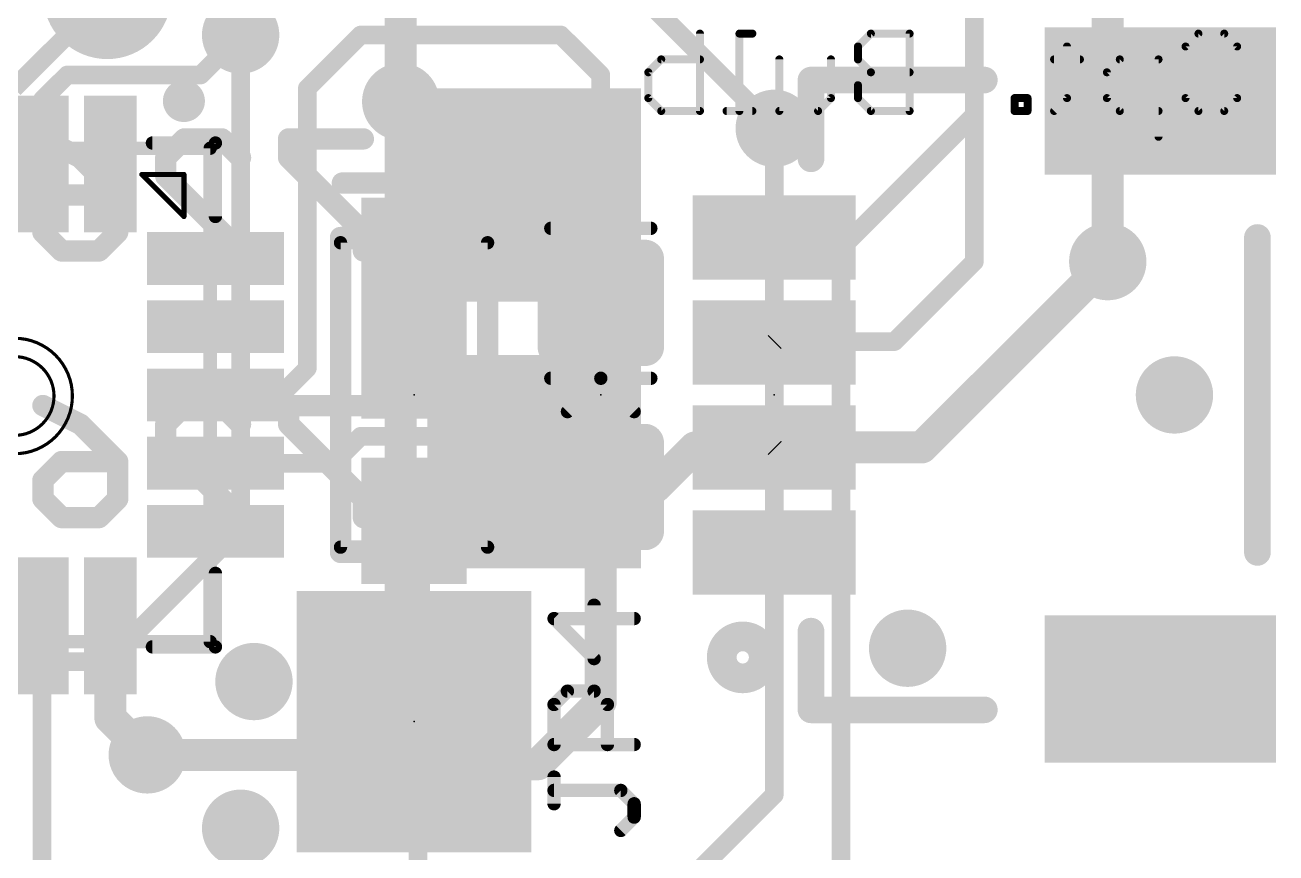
# Model space of a CAD drawing. Extents: x -34 to 73, y -25 to 40.
# Drawn here: x 13.19 to 25.1, y 8.34 to 16.22 of the extents above; entities that cross this region are included whole.
import ezdxf

# ---------------------------------------------------------------- set-up
doc = ezdxf.new("R2010")
doc.units = 0
for name, color, linetype in [('1', 12, 'CONTINUOUS'), ('16', 132, 'CONTINUOUS'), ('17', 110, 'CONTINUOUS'), ('18', 110, 'CONTINUOUS'), ('21', 41, 'CONTINUOUS'), ('22', 40, 'CONTINUOUS'), ('23', 53, 'CONTINUOUS'), ('29', 253, 'CONTINUOUS'), ('30', 253, 'CONTINUOUS'), ('31', 253, 'CONTINUOUS'), ('51', 53, 'CONTINUOUS')]:
    doc.layers.add(name, color=color, linetype=linetype)

# ---------------------------------------------------------------- blocks, each defined once
blk = doc.blocks.new('RECT')
blk.add_solid([(-0.5, -0.5), (0.5, -0.5), (-0.5, 0.5), (0.5, 0.5)])
blk = doc.blocks.new('RECT160000X160000R30')
at = {"const_width": 0.15}
blk.add_lwpolyline([(0.425, -0.35), (0.425, 0.35, 0.4142), (0.35, 0.425), (-0.35, 0.425, 0.4142), (-0.425, 0.35), (-0.425, -0.35, 0.4142), (-0.35, -0.425), (0.35, -0.425, 0.4142)], format="xyb", close=True, dxfattribs=at)
blk.add_solid([(-0.3754, -0.3754), (0.3754, -0.3754), (-0.3754, 0.3754), (0.3754, 0.3754)])
blk = doc.blocks.new('RECT192512X192512R30')
at = {"const_width": 0.1805}
blk.add_lwpolyline([(0.5114, -0.4211), (0.5114, 0.4211, 0.4142), (0.4211, 0.5114), (-0.4211, 0.5114, 0.4142), (-0.5114, 0.4211), (-0.5114, -0.4211, 0.4142), (-0.4211, -0.5114), (0.4211, -0.5114, 0.4142)], format="xyb", close=True, dxfattribs=at)
blk.add_solid([(-0.4465, -0.4465), (0.4465, -0.4465), (-0.4465, 0.4465), (0.4465, 0.4465)])
blk = doc.blocks.new('ROUNDP')
at = {"const_width": 0.5}
blk.add_lwpolyline([(0, -0.25, 1), (0, 0.25, 1), (0, -0.25)], format="xyb", dxfattribs=at)
blk = doc.blocks.new('ROUNDV')
at = {"const_width": 0.5}
blk.add_lwpolyline([(0, -0.25, 1), (0, 0.25, 1), (0, -0.25)], format="xyb", dxfattribs=at)

msp = doc.modelspace()

# ---------------------------------------------------------------- linework, layer by layer
at = {"layer": '1'}
for points, const_width in [([(22.225, 13.97), (22.225, 18.415)], 0.1778), ([(15.621, 16.51), (15.24, 16.129)], 0.1778), ([(20.32, 15.24), (19.05, 16.51)], 0.1778), ([(14.859, 15.748), (15.24, 16.129)], 0.1778), ([(15.875, 15.621), (16.383, 16.129)], 0.1778), ([(16.383, 16.129), (18.288, 16.129)], 0.1778), ([(18.288, 16.129), (18.669, 15.748)], 0.1778), ([(13.35, 15.509), (13.589, 15.748)], 0.1778), ([(13.589, 15.748), (14.859, 15.748)], 0.1778), ([(18.669, 15.748), (18.669, 13.577)], 0.1778), ([(15.875, 12.954), (15.875, 15.621)], 0.1778), ([(16.891, 15.367), (16.764, 15.494)], 0.3048), ([(13.35, 14.9), (13.35, 15.509)], 0.1778), ([(16.891, 13.527), (16.891, 15.367)], 0.3048), ([(20.32, 14.2), (20.32, 15.24)], 0.1778), ([(21.463, 13.208), (22.225, 13.97)], 0.1778), ([(21.725, 12.2), (23.495, 13.97)], 0.3048), ([(20.328, 13.208), (20.32, 13.2)], 0.1778), ([(20.328, 13.208), (21.463, 13.208)], 0.1778), ([(15.621, 12.7), (15.875, 12.954)], 0.1778), ([(15, 12.7), (15.621, 12.7)], 0.1778), ([(16.1267, 12.05), (16.383, 12.3063)], 0.1778), ([(16.383, 12.3063), (17.399, 12.3063)], 0.1778), ([(17.8823, 11.823), (17.399, 12.3063)], 0.1778), ([(19.189, 11.823), (19.566, 12.2)], 0.3048), ([(20.32, 12.2), (19.566, 12.2)], 0.3048), ([(20.32, 12.2), (21.725, 12.2)], 0.3048), ([(20.328, 12.192), (20.32, 12.2)], 0.1778), ([(15, 12.05), (16.1267, 12.05)], 0.1778), ([(18.669, 11.823), (17.8823, 11.823)], 0.1778), ([(18.669, 11.823), (19.189, 11.823)], 0.3048), ([(18.669, 9.779), (18.669, 11.823)], 0.3048), ([(16.891, 9.9949), (16.891, 11.5)], 0.3048), ([(14, 10.5), (14, 9.622)], 0.3048), ([(13.35, 10.5), (13.35, 8.24)], 0.1778), ([(18.0721, 9.1821), (18.669, 9.779)], 0.3048), ([(14, 9.622), (14.351, 9.271)], 0.3048), ([(18.0721, 9.1821), (16.891, 9.1821)], 0.3048), ([(16.93, 9.1431), (16.891, 9.1821)], 0.1778), ([(16.93, 7.62), (16.93, 9.1431)], 0.1778)]:
    msp.add_lwpolyline(points, dxfattribs=dict(at, const_width=const_width))
for points, const_width in [([(15.2086, 16.1604, 1), (15.2714, 16.0976)], 0.0889), ([(15.2714, 16.0976, 1), (15.2086, 16.1604)], 0.0889), ([(16.383, 16.1735, 1), (16.383, 16.0846)], 0.0889), ([(16.4144, 16.0976, 1), (16.3516, 16.1604)], 0.0889), ([(18.3194, 16.1604, 1), (18.2566, 16.0976)], 0.0889), ([(18.288, 16.0846, 1), (18.288, 16.1735)], 0.0889), ([(13.589, 15.7925, 1), (13.589, 15.7036)], 0.0889), ([(13.6204, 15.7166, 1), (13.5576, 15.7794)], 0.0889), ([(14.8276, 15.7794, 1), (14.8904, 15.7166)], 0.0889), ([(14.859, 15.7036, 1), (14.859, 15.7925)], 0.0889), ([(18.7135, 15.748, 1), (18.6245, 15.748)], 0.0889), ([(18.6376, 15.7166, 1), (18.7004, 15.7794)], 0.0889), ([(15.8436, 15.6524, 1), (15.9064, 15.5896)], 0.0889), ([(15.9194, 15.621, 1), (15.8306, 15.621)], 0.0889), ([(16.8179, 15.5479, 1), (16.7101, 15.4401)], 0.1524), ([(13.3945, 15.509, 1), (13.3056, 15.509)], 0.0889), ([(13.3186, 15.5404, 1), (13.3814, 15.4776)], 0.0889), ([(16.9672, 15.367, 1), (16.8148, 15.367)], 0.1524), ([(16.8371, 15.3131, 1), (16.9449, 15.4209)], 0.1524), ([(20.3645, 15.24, 1), (20.2755, 15.24)], 0.0889), ([(20.2886, 15.2086, 1), (20.3514, 15.2714)], 0.0889), ([(13.3056, 14.9, 1), (13.3945, 14.9)], 0.0889), ([(20.2755, 14.2, 1), (20.3645, 14.2)], 0.0889), ([(22.2564, 13.9386, 1), (22.1936, 14.0014)], 0.0889), ([(23.5489, 13.9161, 1), (23.4411, 14.0239)], 0.1524), ([(22.1806, 13.97, 1), (22.2695, 13.97)], 0.0889), ([(16.8148, 13.527, 1), (16.9672, 13.527)], 0.1524), ([(18.6245, 13.577, 1), (18.7135, 13.577)], 0.0889), ([(20.2886, 13.2314, 1), (20.3514, 13.1686)], 0.0889), ([(20.328, 13.2524, 1), (20.328, 13.1636)], 0.0889), ([(20.3594, 13.1766, 1), (20.2966, 13.2394)], 0.0889), ([(21.4316, 13.2394, 1), (21.4944, 13.1766)], 0.0889), ([(21.463, 13.1636, 1), (21.463, 13.2524)], 0.0889), ([(15.8306, 12.954, 1), (15.9194, 12.954)], 0.0889), ([(15.9064, 12.9226, 1), (15.8436, 12.9854)], 0.0889), ([(15, 12.7445, 1), (15, 12.6556)], 0.0889), ([(15.5896, 12.7314, 1), (15.6524, 12.6686)], 0.0889), ([(15.621, 12.6556, 1), (15.621, 12.7445)], 0.0889), ([(16.383, 12.3507, 1), (16.383, 12.2619)], 0.0889), ([(16.4144, 12.2749, 1), (16.3516, 12.3377)], 0.0889), ([(17.4304, 12.3377, 1), (17.3676, 12.2749)], 0.0889), ([(17.399, 12.2619, 1), (17.399, 12.3507)], 0.0889), ([(19.566, 12.2762, 1), (19.566, 12.1238)], 0.1524), ([(19.6199, 12.1461, 1), (19.5121, 12.2539)], 0.1524), ([(20.32, 12.2762, 1), (20.32, 12.1238)], 0.1524), ([(20.3514, 12.2314, 1), (20.2886, 12.1686)], 0.0889), ([(20.32, 12.1238, 1), (20.32, 12.2762)], 0.1524), ([(20.2966, 12.1606, 1), (20.3594, 12.2234)], 0.0889), ([(21.6711, 12.2539, 1), (21.7789, 12.1461)], 0.1524), ([(21.725, 12.1238, 1), (21.725, 12.2762)], 0.1524), ([(15, 12.0945, 1), (15, 12.0056)], 0.0889), ([(16.0953, 12.0814, 1), (16.1581, 12.0186)], 0.0889), ([(16.1267, 12.0056, 1), (16.1267, 12.0945)], 0.0889), ([(17.8823, 11.8674, 1), (17.8823, 11.7786)], 0.0889), ([(18.669, 11.8992, 1), (18.669, 11.7468)], 0.1524), ([(18.7452, 11.823, 1), (18.5928, 11.823)], 0.1524), ([(18.669, 11.7786, 1), (18.669, 11.8674)], 0.0889), ([(19.1351, 11.8769, 1), (19.2429, 11.7691)], 0.1524), ([(19.189, 11.7468, 1), (19.189, 11.8992)], 0.1524), ([(17.8509, 11.7916, 1), (17.9137, 11.8544)], 0.0889), ([(16.9672, 11.5, 1), (16.8148, 11.5)], 0.1524), ([(14.0762, 10.5, 1), (13.9238, 10.5)], 0.1524), ([(13.3945, 10.5, 1), (13.3056, 10.5)], 0.0889), ([(16.8148, 9.9949, 1), (16.9672, 9.9949)], 0.1524), ([(18.7229, 9.7251, 1), (18.6151, 9.8329)], 0.1524), ([(14.0539, 9.6759, 1), (13.9461, 9.5681)], 0.1524), ([(18.5928, 9.779, 1), (18.7452, 9.779)], 0.1524), ([(13.9238, 9.622, 1), (14.0762, 9.622)], 0.1524), ([(14.2971, 9.2171, 1), (14.4049, 9.3249)], 0.1524), ([(16.891, 9.2583, 1), (16.891, 9.1059)], 0.1524), ([(18.0182, 9.236, 1), (18.126, 9.1282)], 0.1524), ([(18.0721, 9.1059, 1), (18.0721, 9.2583)], 0.1524), ([(16.9224, 9.2135, 1), (16.8596, 9.1507)], 0.0889), ([(16.9745, 9.1431, 1), (16.8855, 9.1431)], 0.0889), ([(16.8986, 9.1117, 1), (16.9614, 9.1745)], 0.0889)]:
    msp.add_lwpolyline(points, format="xyb", dxfattribs=dict(at, const_width=const_width))
at = {"layer": '16'}
for points, const_width in [([(22.225, 15.367), (22.225, 18.415)], 0.1778), ([(23.495, 13.97), (23.495, 17.399)], 0.3048), ([(13.97, 16.51), (13.081, 15.621)], 0.1778), ([(16.764, 15.494), (16.764, 16.51)], 0.3048), ([(15.24, 16.129), (15.24, 11.43)], 0.1778), ([(16.764, 15.494), (16.764, 9.779)], 0.3048), ([(20.955, 14.097), (22.225, 15.367)], 0.1778), ([(20.32, 8.89), (20.32, 15.24)], 0.1778), ([(20.955, 5.969), (20.955, 14.097)], 0.1778), ([(15.24, 11.43), (13.97, 10.16)], 0.1778), ([(13.97, 10.16), (10.16, 10.16)], 0.1778), ([(16.764, 9.779), (16.256, 9.271)], 0.3048), ([(14.351, 9.271), (16.256, 9.271)], 0.3048), ([(19.05, 7.62), (20.32, 8.89)], 0.1778)]:
    msp.add_lwpolyline(points, dxfattribs=dict(at, const_width=const_width))
for points, const_width in [([(15.2844, 16.129, 1), (15.1956, 16.129)], 0.0889), ([(16.8402, 15.494, 1), (16.6878, 15.494)], 0.1524), ([(16.6878, 15.494, 1), (16.8402, 15.494)], 0.1524), ([(22.1806, 15.367, 1), (22.2695, 15.367)], 0.0889), ([(22.2564, 15.3356, 1), (22.1936, 15.3984)], 0.0889), ([(20.3645, 15.24, 1), (20.2755, 15.24)], 0.0889), ([(20.9995, 14.097, 1), (20.9106, 14.097)], 0.0889), ([(20.9236, 14.1284, 1), (20.9864, 14.0656)], 0.0889), ([(23.4188, 13.97, 1), (23.5712, 13.97)], 0.1524), ([(15.1956, 11.43, 1), (15.2844, 11.43)], 0.0889), ([(15.2714, 11.3986, 1), (15.2086, 11.4614)], 0.0889), ([(13.97, 10.1156, 1), (13.97, 10.2044)], 0.0889), ([(13.9386, 10.1914, 1), (14.0014, 10.1286)], 0.0889), ([(16.8179, 9.7251, 1), (16.7101, 9.8329)], 0.1524), ([(16.6878, 9.779, 1), (16.8402, 9.779)], 0.1524), ([(14.351, 9.3472, 1), (14.351, 9.1948)], 0.1524), ([(16.256, 9.1948, 1), (16.256, 9.3472)], 0.1524), ([(16.2021, 9.3249, 1), (16.3099, 9.2171)], 0.1524), ([(20.2755, 8.89, 1), (20.3645, 8.89)], 0.0889), ([(20.3514, 8.8586, 1), (20.2886, 8.9214)], 0.0889)]:
    msp.add_lwpolyline(points, format="xyb", dxfattribs=dict(at, const_width=const_width))
at = {"layer": '21'}
for points, const_width in [([(20.67, 14.95), (20.67, 15.7)], 0.254), ([(20.67, 15.7), (22.32, 15.7)], 0.254), ([(14.4, 15.1), (15, 15.1)], 0.127), ([(15, 15.1), (15, 14.4)], 0.127), ([(16.2085, 14.719), (17.5735, 14.719)], 0.2032), ([(16.191, 11.2), (16.191, 14.2)], 0.2032), ([(16.191, 14.2), (16.391, 14.2)], 0.2032), ([(17.391, 14.2), (17.591, 14.2)], 0.2032), ([(17.591, 14.2), (17.591, 11.2)], 0.2032), ([(18.1928, 14.2875), (19.1453, 14.2875)], 0.127), ([(24.92, 11.2), (24.92, 14.2)], 0.254), ([(16.191, 11.2), (16.391, 11.2)], 0.2032), ([(17.591, 11.2), (17.391, 11.2)], 0.2032), ([(15, 11), (15, 10.3)], 0.127), ([(18.6052, 10.1883), (18.6052, 10.6967)], 0.127), ([(18.9865, 10.5696), (18.2239, 10.5696)], 0.127), ([(18.2239, 10.5696), (18.6052, 10.1883)], 0.127), ([(20.67, 9.7), (20.67, 10.45)], 0.254), ([(14.4, 10.3), (15, 10.3)], 0.127), ([(18.2239, 9.751), (18.351, 9.8781)], 0.127), ([(18.351, 9.8781), (18.6052, 9.8781)], 0.127), ([(18.6052, 9.8781), (18.7323, 9.751)], 0.127), ([(18.2239, 9.3697), (18.2239, 9.751)], 0.127), ([(18.7323, 9.751), (18.7323, 9.3697)], 0.127), ([(22.32, 9.7), (20.67, 9.7)], 0.254), ([(18.9865, 9.3697), (18.2239, 9.3697)], 0.127), ([(18.2239, 8.8053), (18.2239, 9.0596)], 0.127), ([(18.8594, 8.9325), (18.2239, 8.9325)], 0.127), ([(18.9865, 8.8053), (18.8594, 8.9325)], 0.127), ([(18.9865, 8.6782), (18.9865, 8.8053)], 0.127), ([(18.8594, 8.5511), (18.9865, 8.6782)], 0.127)]:
    msp.add_lwpolyline(points, dxfattribs=dict(at, const_width=const_width))
for points, const_width in [([(20.7335, 15.7, 1), (20.6065, 15.7)], 0.127), ([(20.67, 15.7635, 1), (20.67, 15.6365)], 0.127), ([(22.32, 15.6365, 1), (22.32, 15.7635)], 0.127), ([(14.7, 15.4, 1), (14.7, 15.6, 1), (14.7, 15.4)], 0.2), ([(14.4, 15.1318, 1), (14.4, 15.0683)], 0.0635), ([(15.0318, 15.1, 1), (14.9682, 15.1)], 0.0635), ([(15, 15.0683, 1), (15, 15.1318)], 0.0635), ([(20.6065, 14.95, 1), (20.7335, 14.95)], 0.127), ([(16.2085, 14.7698, 1), (16.2085, 14.6682)], 0.1016), ([(17.5735, 14.6682, 1), (17.5735, 14.7698)], 0.1016), ([(14.9682, 14.4, 1), (15.0318, 14.4)], 0.0635), ([(16.2418, 14.2, 1), (16.1402, 14.2)], 0.1016), ([(16.191, 14.2508, 1), (16.191, 14.1492)], 0.1016), ([(16.391, 14.1492, 1), (16.391, 14.2508)], 0.1016), ([(17.391, 14.2508, 1), (17.391, 14.1492)], 0.1016), ([(17.6418, 14.2, 1), (17.5402, 14.2)], 0.1016), ([(17.591, 14.1492, 1), (17.591, 14.2508)], 0.1016), ([(18.1928, 14.3193, 1), (18.1928, 14.2558)], 0.0635), ([(19.1453, 14.2558, 1), (19.1453, 14.3193)], 0.0635), ([(24.9835, 14.2, 1), (24.8565, 14.2)], 0.127), ([(16.191, 11.2508, 1), (16.191, 11.1492)], 0.1016), ([(16.1402, 11.2, 1), (16.2418, 11.2)], 0.1016), ([(16.391, 11.1492, 1), (16.391, 11.2508)], 0.1016), ([(17.391, 11.2508, 1), (17.391, 11.1492)], 0.1016), ([(17.5402, 11.2, 1), (17.6418, 11.2)], 0.1016), ([(17.591, 11.1492, 1), (17.591, 11.2508)], 0.1016), ([(24.8565, 11.2, 1), (24.9835, 11.2)], 0.127), ([(15.0318, 11, 1), (14.9682, 11)], 0.0635), ([(18.6369, 10.6967, 1), (18.5734, 10.6967)], 0.0635), ([(18.2239, 10.6014, 1), (18.2239, 10.5379)], 0.0635), ([(18.2463, 10.5921, 1), (18.2014, 10.5472)], 0.0635), ([(18.9865, 10.5379, 1), (18.9865, 10.6014)], 0.0635), ([(20.02, 10.0586, 1), (20.02, 10.3414, 1), (20.02, 10.0586)], 0.4), ([(20.7335, 10.45, 1), (20.6065, 10.45)], 0.127), ([(14.4, 10.3318, 1), (14.4, 10.2683)], 0.0635), ([(15, 10.2683, 1), (15, 10.3318)], 0.0635), ([(14.9682, 10.3, 1), (15.0318, 10.3)], 0.0635), ([(18.5827, 10.1658, 1), (18.6276, 10.2107)], 0.0635), ([(18.5734, 10.1883, 1), (18.6369, 10.1883)], 0.0635), ([(18.351, 9.9099, 1), (18.351, 9.8464)], 0.0635), ([(18.3734, 9.8557, 1), (18.3285, 9.9006)], 0.0635), ([(18.6276, 9.9006, 1), (18.5827, 9.8557)], 0.0635), ([(18.6052, 9.8464, 1), (18.6052, 9.9099)], 0.0635), ([(18.2556, 9.751, 1), (18.1921, 9.751)], 0.0635), ([(18.2014, 9.7735, 1), (18.2463, 9.7286)], 0.0635), ([(18.764, 9.751, 1), (18.7005, 9.751)], 0.0635), ([(18.7098, 9.7286, 1), (18.7547, 9.7735)], 0.0635), ([(20.67, 9.7635, 1), (20.67, 9.6365)], 0.127), ([(22.32, 9.6365, 1), (22.32, 9.7635)], 0.127), ([(20.6065, 9.7, 1), (20.7335, 9.7)], 0.127), ([(18.2239, 9.4015, 1), (18.2239, 9.338)], 0.0635), ([(18.9865, 9.338, 1), (18.9865, 9.4015)], 0.0635), ([(18.1921, 9.3697, 1), (18.2556, 9.3697)], 0.0635), ([(18.7005, 9.3697, 1), (18.764, 9.3697)], 0.0635), ([(18.2556, 9.0596, 1), (18.1921, 9.0596)], 0.0635), ([(18.2239, 8.9642, 1), (18.2239, 8.9007)], 0.0635), ([(18.8818, 8.9549, 1), (18.8369, 8.91)], 0.0635), ([(18.8594, 8.9007, 1), (18.8594, 8.9642)], 0.0635), ([(18.1921, 8.8053, 1), (18.2556, 8.8053)], 0.0635), ([(19.0182, 8.8053, 1), (18.9548, 8.8053)], 0.0635), ([(18.964, 8.7829, 1), (19.009, 8.8278)], 0.0635), ([(18.9548, 8.6782, 1), (19.0182, 8.6782)], 0.0635), ([(19.009, 8.6558, 1), (18.964, 8.7007)], 0.0635), ([(18.8369, 8.5736, 1), (18.8818, 8.5287)], 0.0635)]:
    msp.add_lwpolyline(points, format="xyb", dxfattribs=dict(at, const_width=const_width))
at = {"layer": '22'}
for points, const_width in [([(19.6127, 16.1423), (19.6127, 15.4051)], 0.0762), ([(20.1117, 16.1423), (19.9888, 16.1423)], 0.0762), ([(19.9888, 16.1423), (19.9888, 15.4051)], 0.0762), ([(21.2399, 16.1423), (21.117, 16.0195)], 0.0762), ([(21.6085, 16.1423), (21.2399, 16.1423)], 0.0762), ([(21.6085, 15.4051), (21.6085, 16.1423)], 0.0762), ([(24.2354, 16.0195), (24.3583, 16.1423)], 0.0762), ([(24.3583, 16.1423), (24.604, 16.1423)], 0.0762), ([(24.604, 16.1423), (24.7269, 16.0195)], 0.0762), ([(21.117, 16.0195), (21.117, 15.8966)], 0.0762), ([(23.1072, 16.0195), (23.1072, 15.528)], 0.0762), ([(24.2354, 15.528), (24.2354, 16.0195)], 0.0762), ([(24.7269, 16.0195), (24.7269, 15.528)], 0.0762), ([(19.1212, 15.7737), (19.2441, 15.8966)], 0.0762), ([(19.2441, 15.8966), (19.6127, 15.8966)], 0.0762), ([(20.3686, 15.4051), (20.3686, 15.8966)], 0.0762), ([(20.8601, 15.8966), (20.8601, 15.528)], 0.0762), ([(21.117, 15.8966), (21.2399, 15.7737)], 0.0762), ([(23.2301, 15.8966), (22.9843, 15.8966)], 0.0762), ([(23.6099, 15.8966), (23.487, 15.7737)], 0.0762), ([(23.9785, 15.8966), (23.6099, 15.8966)], 0.0762), ([(23.9785, 15.1594), (23.9785, 15.8966)], 0.0762), ([(19.1212, 15.528), (19.1212, 15.7737)], 0.0762), ([(21.2399, 15.7737), (21.117, 15.6508)], 0.0762), ([(21.6085, 15.7737), (21.2399, 15.7737)], 0.0762), ([(23.487, 15.7737), (23.487, 15.528)], 0.0762), ([(21.117, 15.6508), (21.117, 15.528)], 0.0762), ([(19.2441, 15.4051), (19.1212, 15.528)], 0.0762), ([(20.8601, 15.528), (20.7372, 15.4051)], 0.0762), ([(21.117, 15.528), (21.2399, 15.4051)], 0.0762), ([(22.7311, 15.528), (22.6083, 15.528)], 0.0762), ([(22.6083, 15.528), (22.6083, 15.4051)], 0.0762), ([(22.7311, 15.4051), (22.7311, 15.528)], 0.0762), ([(23.1072, 15.528), (22.9843, 15.4051)], 0.0762), ([(23.487, 15.528), (23.6099, 15.4051)], 0.0762), ([(24.3583, 15.4051), (24.2354, 15.528)], 0.0762), ([(24.7269, 15.528), (24.604, 15.4051)], 0.0762), ([(19.6127, 15.4051), (19.2441, 15.4051)], 0.0762), ([(20.1117, 15.4051), (19.8659, 15.4051)], 0.0762), ([(20.7372, 15.4051), (20.3686, 15.4051)], 0.0762), ([(21.2399, 15.4051), (21.6085, 15.4051)], 0.0762), ([(22.6083, 15.4051), (22.7311, 15.4051)], 0.0762), ([(23.6099, 15.4051), (23.9785, 15.4051)], 0.0762), ([(24.604, 15.4051), (24.3583, 15.4051)], 0.0762), ([(13.3578, 15.1393), (13.7137, 14.9614)], 0.2032), ([(14.5272, 14.9614), (14.7051, 15.1393)], 0.2032), ([(14.7051, 15.1393), (15.0611, 15.1393)], 0.2032), ([(15.0611, 15.1393), (15.239, 14.9614)], 0.2032), ([(16.4084, 15.1393), (15.6966, 15.1393)], 0.2032), ([(15.6966, 15.1393), (15.6966, 14.9614)], 0.2032), ([(13.7137, 14.9614), (14.0696, 14.6055)], 0.2032), ([(14.5272, 14.7834), (14.5272, 14.9614)], 0.2032), ([(15.6966, 14.9614), (16.4084, 14.2496)], 0.2032), ([(15.239, 14.0716), (14.5272, 14.7834)], 0.2032), ([(13.3578, 14.4275), (13.5358, 14.6055)], 0.2032), ([(13.5358, 14.6055), (14.0696, 14.6055)], 0.2032), ([(14.0696, 14.6055), (14.0696, 14.2496)], 0.2032), ([(13.3578, 14.2496), (13.3578, 14.4275)], 0.2032), ([(13.5358, 14.0716), (13.3578, 14.2496)], 0.2032), ([(14.0696, 14.2496), (13.8917, 14.0716)], 0.2032), ([(16.4084, 14.2496), (16.4084, 14.0716)], 0.2032), ([(13.8917, 14.0716), (13.5358, 14.0716)], 0.2032), ([(14.5272, 14.0716), (15.239, 14.0716)], 0.2032), ([(13.3578, 12.5993), (13.7137, 12.4214)], 0.2032), ([(14.5272, 12.4214), (14.7051, 12.5993)], 0.2032), ([(14.7051, 12.5993), (15.0611, 12.5993)], 0.2032), ([(15.0611, 12.5993), (15.239, 12.4214)], 0.2032), ([(16.4084, 12.5993), (15.6966, 12.5993)], 0.2032), ([(15.6966, 12.5993), (15.6966, 12.4214)], 0.2032), ([(13.7137, 12.4214), (14.0696, 12.0655)], 0.2032), ([(14.5272, 12.2434), (14.5272, 12.4214)], 0.2032), ([(15.6966, 12.4214), (16.4084, 11.7096)], 0.2032), ([(15.239, 11.5316), (14.5272, 12.2434)], 0.2032), ([(13.3578, 11.8875), (13.5358, 12.0655)], 0.2032), ([(13.5358, 12.0655), (14.0696, 12.0655)], 0.2032), ([(14.0696, 12.0655), (14.0696, 11.7096)], 0.2032), ([(13.3578, 11.7096), (13.3578, 11.8875)], 0.2032), ([(13.5358, 11.5316), (13.3578, 11.7096)], 0.2032), ([(14.0696, 11.7096), (13.8917, 11.5316)], 0.2032), ([(16.4084, 11.7096), (16.4084, 11.5316)], 0.2032), ([(13.8917, 11.5316), (13.5358, 11.5316)], 0.2032), ([(14.5272, 11.5316), (15.239, 11.5316)], 0.2032)]:
    msp.add_lwpolyline(points, dxfattribs=dict(at, const_width=const_width))
for points, const_width in [([(19.6318, 16.1423, 1), (19.5937, 16.1423)], 0.0381), ([(19.9888, 16.1614, 1), (19.9888, 16.1233)], 0.0381), ([(20.0079, 16.1423, 1), (19.9698, 16.1423)], 0.0381), ([(20.1117, 16.1233, 1), (20.1117, 16.1614)], 0.0381), ([(21.2399, 16.1614, 1), (21.2399, 16.1233)], 0.0381), ([(21.2534, 16.1289, 1), (21.2264, 16.1558)], 0.0381), ([(21.6276, 16.1423, 1), (21.5895, 16.1423)], 0.0381), ([(21.6085, 16.1233, 1), (21.6085, 16.1614)], 0.0381), ([(24.3583, 16.1614, 1), (24.3583, 16.1233)], 0.0381), ([(24.3718, 16.1289, 1), (24.3448, 16.1558)], 0.0381), ([(24.6175, 16.1558, 1), (24.5906, 16.1289)], 0.0381), ([(24.604, 16.1233, 1), (24.604, 16.1614)], 0.0381), ([(21.1361, 16.0195, 1), (21.098, 16.0195)], 0.0381), ([(21.1035, 16.0329, 1), (21.1305, 16.006)], 0.0381), ([(23.1263, 16.0195, 1), (23.0882, 16.0195)], 0.0381), ([(24.2219, 16.0329, 1), (24.2489, 16.006)], 0.0381), ([(24.2545, 16.0195, 1), (24.2164, 16.0195)], 0.0381), ([(24.746, 16.0195, 1), (24.7079, 16.0195)], 0.0381), ([(24.7134, 16.006, 1), (24.7404, 16.0329)], 0.0381), ([(19.2441, 15.9156, 1), (19.2441, 15.8775)], 0.0381), ([(19.2576, 15.8831, 1), (19.2306, 15.9101)], 0.0381), ([(19.6127, 15.8775, 1), (19.6127, 15.9156)], 0.0381), ([(20.3877, 15.8966, 1), (20.3496, 15.8966)], 0.0381), ([(20.8791, 15.8966, 1), (20.841, 15.8966)], 0.0381), ([(21.1305, 15.9101, 1), (21.1035, 15.8831)], 0.0381), ([(21.098, 15.8966, 1), (21.1361, 15.8966)], 0.0381), ([(22.9843, 15.9156, 1), (22.9843, 15.8775)], 0.0381), ([(23.2301, 15.8775, 1), (23.2301, 15.9156)], 0.0381), ([(23.6099, 15.9156, 1), (23.6099, 15.8775)], 0.0381), ([(23.6233, 15.8831, 1), (23.5964, 15.9101)], 0.0381), ([(23.9975, 15.8966, 1), (23.9594, 15.8966)], 0.0381), ([(23.9785, 15.8775, 1), (23.9785, 15.9156)], 0.0381), ([(19.1403, 15.7737, 1), (19.1022, 15.7737)], 0.0381), ([(19.1078, 15.7872, 1), (19.1347, 15.7602)], 0.0381), ([(21.2399, 15.7928, 1), (21.2399, 15.7547)], 0.0381), ([(21.2534, 15.7602, 1), (21.2264, 15.7872)], 0.0381), ([(21.2264, 15.7602, 1), (21.2534, 15.7872)], 0.0381), ([(21.6085, 15.7547, 1), (21.6085, 15.7928)], 0.0381), ([(23.5061, 15.7737, 1), (23.468, 15.7737)], 0.0381), ([(23.4735, 15.7872, 1), (23.5005, 15.7602)], 0.0381), ([(21.1361, 15.6508, 1), (21.098, 15.6508)], 0.0381), ([(21.1035, 15.6643, 1), (21.1305, 15.6374)], 0.0381), ([(19.1022, 15.528, 1), (19.1403, 15.528)], 0.0381), ([(19.1347, 15.5414, 1), (19.1078, 15.5145)], 0.0381), ([(20.841, 15.528, 1), (20.8791, 15.528)], 0.0381), ([(20.8736, 15.5145, 1), (20.8466, 15.5414)], 0.0381), ([(21.1305, 15.5414, 1), (21.1035, 15.5145)], 0.0381), ([(21.098, 15.528, 1), (21.1361, 15.528)], 0.0381), ([(22.6083, 15.547, 1), (22.6083, 15.5089)], 0.0381), ([(22.6273, 15.528, 1), (22.5892, 15.528)], 0.0381), ([(22.7502, 15.528, 1), (22.7121, 15.528)], 0.0381), ([(22.7311, 15.5089, 1), (22.7311, 15.547)], 0.0381), ([(23.0882, 15.528, 1), (23.1263, 15.528)], 0.0381), ([(23.1207, 15.5145, 1), (23.0937, 15.5414)], 0.0381), ([(23.5005, 15.5414, 1), (23.4735, 15.5145)], 0.0381), ([(23.468, 15.528, 1), (23.5061, 15.528)], 0.0381), ([(24.2489, 15.5414, 1), (24.2219, 15.5145)], 0.0381), ([(24.2164, 15.528, 1), (24.2545, 15.528)], 0.0381), ([(24.7079, 15.528, 1), (24.746, 15.528)], 0.0381), ([(24.7404, 15.5145, 1), (24.7134, 15.5414)], 0.0381), ([(19.2441, 15.4242, 1), (19.2441, 15.3861)], 0.0381), ([(19.2306, 15.3916, 1), (19.2576, 15.4186)], 0.0381), ([(19.5937, 15.4051, 1), (19.6318, 15.4051)], 0.0381), ([(19.6127, 15.3861, 1), (19.6127, 15.4242)], 0.0381), ([(19.8659, 15.4242, 1), (19.8659, 15.3861)], 0.0381), ([(19.9698, 15.4051, 1), (20.0079, 15.4051)], 0.0381), ([(20.1117, 15.3861, 1), (20.1117, 15.4242)], 0.0381), ([(20.3686, 15.4242, 1), (20.3686, 15.3861)], 0.0381), ([(20.3496, 15.4051, 1), (20.3877, 15.4051)], 0.0381), ([(20.7237, 15.4186, 1), (20.7507, 15.3916)], 0.0381), ([(20.7372, 15.3861, 1), (20.7372, 15.4242)], 0.0381), ([(21.2399, 15.4242, 1), (21.2399, 15.3861)], 0.0381), ([(21.2264, 15.3916, 1), (21.2534, 15.4186)], 0.0381), ([(21.5895, 15.4051, 1), (21.6276, 15.4051)], 0.0381), ([(21.6085, 15.3861, 1), (21.6085, 15.4242)], 0.0381), ([(22.6083, 15.4242, 1), (22.6083, 15.3861)], 0.0381), ([(22.5892, 15.4051, 1), (22.6273, 15.4051)], 0.0381), ([(22.7121, 15.4051, 1), (22.7502, 15.4051)], 0.0381), ([(22.7311, 15.3861, 1), (22.7311, 15.4242)], 0.0381), ([(22.9709, 15.4186, 1), (22.9978, 15.3916)], 0.0381), ([(23.6099, 15.4242, 1), (23.6099, 15.3861)], 0.0381), ([(23.5964, 15.3916, 1), (23.6233, 15.4186)], 0.0381), ([(23.9785, 15.3861, 1), (23.9785, 15.4242)], 0.0381), ([(24.3583, 15.4242, 1), (24.3583, 15.3861)], 0.0381), ([(24.3448, 15.3916, 1), (24.3718, 15.4186)], 0.0381), ([(24.5906, 15.4186, 1), (24.6175, 15.3916)], 0.0381), ([(24.604, 15.3861, 1), (24.604, 15.4242)], 0.0381), ([(13.3805, 15.1847, 1), (13.3351, 15.0939)], 0.1016), ([(14.7051, 15.1901, 1), (14.7051, 15.0885)], 0.1016), ([(14.7411, 15.1034, 1), (14.6692, 15.1752)], 0.1016), ([(15.097, 15.1752, 1), (15.0251, 15.1034)], 0.1016), ([(15.0611, 15.0885, 1), (15.0611, 15.1901)], 0.1016), ([(15.6966, 15.1901, 1), (15.6966, 15.0885)], 0.1016), ([(15.7474, 15.1393, 1), (15.6458, 15.1393)], 0.1016), ([(16.4084, 15.0885, 1), (16.4084, 15.1901)], 0.1016), ([(23.9594, 15.1594, 1), (23.9975, 15.1594)], 0.0381), ([(13.7496, 14.9973, 1), (13.6778, 14.9254)], 0.1016), ([(13.691, 14.9159, 1), (13.7364, 15.0068)], 0.1016), ([(14.578, 14.9614, 1), (14.4764, 14.9614)], 0.1016), ([(14.4913, 14.9973, 1), (14.5631, 14.9254)], 0.1016), ([(15.2031, 14.9254, 1), (15.2749, 14.9973)], 0.1016), ([(15.7325, 14.9973, 1), (15.6607, 14.9254)], 0.1016), ([(15.6458, 14.9614, 1), (15.7474, 14.9614)], 0.1016), ([(14.5631, 14.8193, 1), (14.4913, 14.7475)], 0.1016), ([(14.4764, 14.7834, 1), (14.578, 14.7834)], 0.1016), ([(13.5358, 14.6563, 1), (13.5358, 14.5547)], 0.1016), ([(13.5717, 14.5695, 1), (13.4998, 14.6414)], 0.1016), ([(14.1204, 14.6055, 1), (14.0188, 14.6055)], 0.1016), ([(14.0337, 14.5695, 1), (14.1055, 14.6414)], 0.1016), ([(14.0696, 14.5547, 1), (14.0696, 14.6563)], 0.1016), ([(13.4086, 14.4275, 1), (13.307, 14.4275)], 0.1016), ([(13.3219, 14.4634, 1), (13.3937, 14.3916)], 0.1016), ([(13.3937, 14.2855, 1), (13.3219, 14.2136)], 0.1016), ([(13.307, 14.2496, 1), (13.4086, 14.2496)], 0.1016), ([(14.0188, 14.2496, 1), (14.1204, 14.2496)], 0.1016), ([(14.1055, 14.2136, 1), (14.0337, 14.2855)], 0.1016), ([(16.4592, 14.2496, 1), (16.3576, 14.2496)], 0.1016), ([(16.3725, 14.2136, 1), (16.4443, 14.2855)], 0.1016), ([(13.5358, 14.1224, 1), (13.5358, 14.0208)], 0.1016), ([(13.8917, 14.0208, 1), (13.8917, 14.1224)], 0.1016), ([(14.5272, 14.1224, 1), (14.5272, 14.0208)], 0.1016), ([(15.239, 14.0208, 1), (15.239, 14.1224)], 0.1016), ([(13.4998, 14.0357, 1), (13.5717, 14.1075)], 0.1016), ([(13.8557, 14.1075, 1), (13.9276, 14.0357)], 0.1016), ([(15.2031, 14.0357, 1), (15.2749, 14.1075)], 0.1016), ([(16.3576, 14.0716, 1), (16.4592, 14.0716)], 0.1016), ([(13.3805, 12.6447, 1), (13.3351, 12.5539)], 0.1016), ([(14.7051, 12.6501, 1), (14.7051, 12.5485)], 0.1016), ([(14.7411, 12.5634, 1), (14.6692, 12.6352)], 0.1016), ([(15.097, 12.6352, 1), (15.0251, 12.5634)], 0.1016), ([(15.0611, 12.5485, 1), (15.0611, 12.6501)], 0.1016), ([(15.6966, 12.6501, 1), (15.6966, 12.5485)], 0.1016), ([(15.7474, 12.5993, 1), (15.6458, 12.5993)], 0.1016), ([(16.4084, 12.5485, 1), (16.4084, 12.6501)], 0.1016), ([(13.7496, 12.4573, 1), (13.6778, 12.3854)], 0.1016), ([(13.691, 12.3759, 1), (13.7364, 12.4668)], 0.1016), ([(14.578, 12.4214, 1), (14.4764, 12.4214)], 0.1016), ([(14.4913, 12.4573, 1), (14.5631, 12.3854)], 0.1016), ([(15.2031, 12.3854, 1), (15.2749, 12.4573)], 0.1016), ([(15.7325, 12.4573, 1), (15.6607, 12.3854)], 0.1016), ([(15.6458, 12.4214, 1), (15.7474, 12.4214)], 0.1016), ([(14.5631, 12.2793, 1), (14.4913, 12.2075)], 0.1016), ([(14.4764, 12.2434, 1), (14.578, 12.2434)], 0.1016), ([(13.5358, 12.1163, 1), (13.5358, 12.0147)], 0.1016), ([(13.5717, 12.0295, 1), (13.4998, 12.1014)], 0.1016), ([(14.1204, 12.0655, 1), (14.0188, 12.0655)], 0.1016), ([(14.0337, 12.0295, 1), (14.1055, 12.1014)], 0.1016), ([(14.0696, 12.0147, 1), (14.0696, 12.1163)], 0.1016), ([(13.4086, 11.8875, 1), (13.307, 11.8875)], 0.1016), ([(13.3219, 11.9234, 1), (13.3937, 11.8516)], 0.1016), ([(13.3937, 11.7455, 1), (13.3219, 11.6736)], 0.1016), ([(14.1055, 11.6736, 1), (14.0337, 11.7455)], 0.1016), ([(16.4592, 11.7096, 1), (16.3576, 11.7096)], 0.1016), ([(16.3725, 11.6736, 1), (16.4443, 11.7455)], 0.1016), ([(13.307, 11.7096, 1), (13.4086, 11.7096)], 0.1016), ([(14.0188, 11.7096, 1), (14.1204, 11.7096)], 0.1016), ([(13.5358, 11.5824, 1), (13.5358, 11.4808)], 0.1016), ([(13.4998, 11.4957, 1), (13.5717, 11.5675)], 0.1016), ([(13.8557, 11.5675, 1), (13.9276, 11.4957)], 0.1016), ([(13.8917, 11.4808, 1), (13.8917, 11.5824)], 0.1016), ([(14.5272, 11.5824, 1), (14.5272, 11.4808)], 0.1016), ([(15.2031, 11.4957, 1), (15.2749, 11.5675)], 0.1016), ([(15.239, 11.4808, 1), (15.239, 11.5824)], 0.1016), ([(16.3576, 11.5316, 1), (16.4592, 11.5316)], 0.1016)]:
    msp.add_lwpolyline(points, format="xyb", dxfattribs=dict(at, const_width=const_width))
at = {"layer": '23'}
for p in [(16.891, 12.7), (18.669, 12.7), (20.32, 12.7), (16.891, 9.5885)]:
    msp.add_point(p, dxfattribs=at)
at = {"layer": '30', "const_width": 0.6107}
msp.add_lwpolyline([(13.97, 16.2047, 1), (13.97, 16.8153, 1), (13.97, 16.2047)], format="xyb", dxfattribs=at)
at = {"layer": '51'}
for points, const_width in [([(10.45, 15.05), (14.95, 15.05)], 0.127), ([(14.95, 15.05), (14.95, 10.35)], 0.127), ([(14.7, 14.4), (14.3, 14.8)], 0.05), ([(14.3, 14.8), (14.7, 14.8)], 0.05), ([(14.7, 14.8), (14.7, 14.4)], 0.05), ([(16.191, 11.25), (16.191, 14.15)], 0.127), ([(16.191, 14.15), (17.591, 14.15)], 0.127), ([(17.591, 14.15), (17.591, 11.25)], 0.127), ([(18.1928, 12.8588), (18.669, 12.8588)], 0.127), ([(18.669, 12.8588), (18.3515, 12.5412)], 0.127), ([(18.669, 12.8588), (19.1453, 12.8588)], 0.127), ([(18.669, 12.8588), (18.9865, 12.5412)], 0.127), ([(17.591, 11.25), (16.191, 11.25)], 0.127), ([(14.95, 10.35), (10.45, 10.35)], 0.127)]:
    msp.add_lwpolyline(points, dxfattribs=dict(at, const_width=const_width))
for points, const_width in [([(14.9818, 15.05, 1), (14.9183, 15.05)], 0.0635), ([(14.95, 15.0183, 1), (14.95, 15.0818)], 0.0635), ([(14.3, 14.8125, 1), (14.3, 14.7875)], 0.025), ([(14.3088, 14.8088, 1), (14.2912, 14.7912)], 0.025), ([(14.7125, 14.8, 1), (14.6875, 14.8)], 0.025), ([(14.7, 14.7875, 1), (14.7, 14.8125)], 0.025), ([(14.6875, 14.4, 1), (14.7125, 14.4)], 0.025), ([(14.6912, 14.3912, 1), (14.7088, 14.4088)], 0.025), ([(16.191, 14.1818, 1), (16.191, 14.1182)], 0.0635), ([(16.2228, 14.15, 1), (16.1593, 14.15)], 0.0635), ([(17.6227, 14.15, 1), (17.5593, 14.15)], 0.0635), ([(17.591, 14.1182, 1), (17.591, 14.1818)], 0.0635), ([(13.0883, 12.14, 1), (13.0883, 13.24, 1), (13.0883, 12.14)], 0.03), ([(13.0883, 12.315, 1), (13.0883, 13.065, 1), (13.0883, 12.315)], 0.03), ([(18.1928, 12.8905, 1), (18.1928, 12.827)], 0.0635), ([(18.669, 12.8905, 1), (18.669, 12.827)], 0.0635), ([(18.6915, 12.8812, 1), (18.6465, 12.8363)], 0.0635), ([(18.6915, 12.8363, 1), (18.6465, 12.8812)], 0.0635), ([(18.669, 12.827, 1), (18.669, 12.8905)], 0.0635), ([(19.1453, 12.827, 1), (19.1453, 12.8905)], 0.0635), ([(18.329, 12.5637, 1), (18.374, 12.5188)], 0.0635), ([(18.964, 12.5188, 1), (19.009, 12.5637)], 0.0635), ([(16.191, 11.2818, 1), (16.191, 11.2182)], 0.0635), ([(16.1593, 11.25, 1), (16.2228, 11.25)], 0.0635), ([(17.5593, 11.25, 1), (17.6227, 11.25)], 0.0635), ([(17.591, 11.2182, 1), (17.591, 11.2818)], 0.0635), ([(14.9183, 10.35, 1), (14.9818, 10.35)], 0.0635), ([(14.95, 10.3182, 1), (14.95, 10.3818)], 0.0635)]:
    msp.add_lwpolyline(points, format="xyb", dxfattribs=dict(at, const_width=const_width))

# ---------------------------------------------------------------- block references
at = {"layer": '1'}
for p, xscale, yscale, rotation in [((23.995, 15.5), 1.2, 2, 90), ((16.891, 13.527), 0.8, 1.9, 180), ((20.32, 14.2), 0.6, 1.35, 90), ((15, 14), 0.3, 1.1, 270), ((15, 13.35), 0.3, 1.1, 270), ((20.32, 13.2), 0.6, 1.35, 90), ((15, 12.7), 0.3, 1.1, 270), ((20.32, 12.2), 0.6, 1.35, 90), ((15, 12.05), 0.3, 1.1, 270), ((15, 11.4), 0.3, 1.1, 270), ((20.32, 11.2), 0.6, 1.35, 90), ((13.35, 10.5), 0.3, 1.1, 180), ((14, 10.5), 0.3, 1.1, 180), ((23.995, 9.9), 1.2, 2, 90), ((16.891, 9.9949), 0.635, 1.27, 270), ((16.891, 9.1821), 0.635, 1.27, 270)]:
    msp.add_blockref('RECT', p, dxfattribs=dict(at, xscale=xscale, yscale=yscale, rotation=rotation))
at = {"layer": '1', "xscale": 0.3, "yscale": 1.1}
for p in [(13.35, 14.9), (14, 14.9)]:
    msp.add_blockref('RECT', p, dxfattribs=at)
at = {"layer": '1'}
for p in [(18.669, 13.577), (18.669, 11.823)]:
    msp.add_blockref('RECT160000X160000R30', p, dxfattribs=at)
at = {"layer": '1', "xscale": 0.8, "rotation": 180}
msp.add_blockref('RECT', (16.891, 11.5), dxfattribs=at)
at = {"layer": '17', "xscale": 0.8636, "yscale": 0.8636, "rotation": 270}
msp.add_blockref('ROUNDP', (13.97, 16.51), dxfattribs=at)
msp.add_blockref('ROUNDP', (13.97, 16.51), dxfattribs=at)
at = {"layer": '18', "xscale": 0.7366, "yscale": 0.7366}
for p in [(15.24, 16.129), (15.24, 16.129), (16.764, 15.494), (16.764, 15.494), (20.32, 15.24), (20.32, 15.24), (23.495, 13.97), (23.495, 13.97), (24.13, 12.7), (24.13, 12.7), (21.59, 10.287), (21.59, 10.287), (15.367, 9.9695), (15.367, 9.9695), (14.351, 9.271), (14.351, 9.271), (15.24, 8.5725), (15.24, 8.5725)]:
    msp.add_blockref('ROUNDV', p, dxfattribs=at)
at = {"layer": '22', "xscale": 2.032, "yscale": 2.032, "rotation": 180}
for p in [(18.034, 14.605), (18.034, 12.065)]:
    msp.add_blockref('RECT', p, dxfattribs=at)
at = {"layer": '29'}
for p, xscale, yscale, rotation in [((23.995, 15.5), 1.4032, 2.2032, 90), ((16.891, 13.527), 1.0032, 2.1032, 180), ((20.32, 14.2), 0.8032, 1.5532, 90), ((15, 14), 0.5032, 1.3032, 270), ((15, 13.35), 0.5032, 1.3032, 270), ((20.32, 13.2), 0.8032, 1.5532, 90), ((15, 12.7), 0.5032, 1.3032, 270), ((20.32, 12.2), 0.8032, 1.5532, 90), ((15, 12.05), 0.5032, 1.3032, 270), ((16.891, 11.5), 1.0032, 1.2032, 180), ((15, 11.4), 0.5032, 1.3032, 270), ((20.32, 11.2), 0.8032, 1.5532, 90), ((13.35, 10.5), 0.5032, 1.3032, 180), ((14, 10.5), 0.5032, 1.3032, 180), ((23.995, 9.9), 1.4032, 2.2032, 90), ((16.891, 9.9949), 0.8382, 1.4732, 270), ((16.891, 9.1821), 0.8382, 1.4732, 270)]:
    msp.add_blockref('RECT', p, dxfattribs=dict(at, xscale=xscale, yscale=yscale, rotation=rotation))
at = {"layer": '29', "xscale": 0.5032, "yscale": 1.3032}
for p in [(13.35, 14.9), (14, 14.9)]:
    msp.add_blockref('RECT', p, dxfattribs=at)
at = {"layer": '29'}
for p in [(18.669, 13.577), (18.669, 11.823)]:
    msp.add_blockref('RECT192512X192512R30', p, dxfattribs=at)
at = {"layer": '31'}
for p, xscale, yscale, rotation in [((23.995, 15.5), 1.2, 2, 90), ((13.35, 14.9), 0.825, 0.225, 270), ((14, 14.9), 0.825, 0.225, 270), ((20.32, 14.2), 0.6, 1.35, 90), ((16.891, 14), 0.6, 0.6, 90), ((15, 14), 0.225, 0.825, 270), ((15, 13.35), 0.225, 0.825, 270), ((20.32, 13.2), 0.6, 1.35, 90), ((16.891, 13), 0.6, 0.6, 90), ((15, 12.7), 0.225, 0.825, 270), ((20.32, 12.2), 0.6, 1.35, 90), ((15, 12.05), 0.225, 0.825, 270), ((16.891, 11.5), 0.6, 0.6, 90), ((15, 11.4), 0.225, 0.825, 270), ((20.32, 11.2), 0.6, 1.35, 90), ((13.35, 10.5), 0.825, 0.225, 270), ((14, 10.5), 0.825, 0.225, 270), ((16.891, 9.5885), 2.4892, 2.2352, 270), ((23.995, 9.9), 1.2, 2, 90)]:
    msp.add_blockref('RECT', p, dxfattribs=dict(at, xscale=xscale, yscale=yscale, rotation=rotation))
for p in [(18.669, 13.577), (18.669, 11.823)]:
    msp.add_blockref('RECT160000X160000R30', p, dxfattribs=at)
at = {"layer": '51', "yscale": 0.7, "rotation": 90}
for p, xscale in [((16.891, 13.5), 1.75), ((16.891, 11.5), 0.85)]:
    msp.add_blockref('RECT', p, dxfattribs=dict(at, xscale=xscale))

doc.saveas('drawing.dxf')
